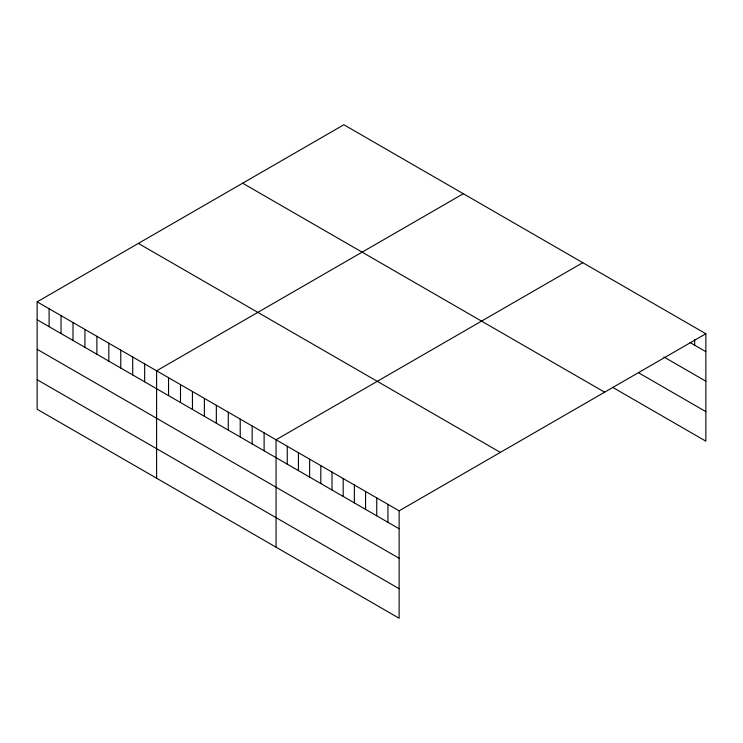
<?xml version="1.0" encoding="UTF-8"?>
<svg xmlns="http://www.w3.org/2000/svg" width="743" height="743" viewBox="0 0 743 743"><rect width="100%" height="100%" fill="white"/><g stroke="black" fill="none" stroke-linecap="round" stroke-linejoin="round"><path stroke-width="1.11" d="M37.15 301.844L399.13 510.831L399.13 618.241L37.15 409.254L37.15 301.844L343.87 124.759L705.85 333.746L705.85 441.156L612.613 387.326M463.326 193.728L156.606 370.803L156.606 478.223M582.781 262.688L276.052 439.772L276.052 547.182M399.13 510.831L705.85 333.746M689.996 342.514L705.85 351.662M663.889 356.974L705.85 381.196M638.72 372.865L705.85 411.622M242.655 183.196L604.635 392.183M138.365 243.407L500.345 452.394M37.15 319.759L399.13 528.747M37.15 349.294L399.13 558.281M37.15 379.719L399.13 588.707M694.659 339.607L694.659 345.207M387.939 504.367L387.939 522.283M376.747 497.912L376.747 515.828M365.565 491.448L365.565 509.364M354.374 484.993L354.374 502.909M343.182 478.529L343.182 496.445M332 472.074L332 489.99M320.809 465.61L320.809 483.526M309.617 459.155L309.617 477.071M298.435 452.691L298.435 470.607M287.244 446.237L287.244 464.152M264.109 432.872L264.109 450.797M252.165 425.98L252.165 443.896M240.221 419.08L240.221 437.005M228.277 412.189L228.277 430.104M216.334 405.288L216.334 423.204M204.381 398.397L204.381 416.312M192.437 391.496L192.437 409.412M180.493 384.605L180.493 402.52M168.55 377.704L168.55 395.62M144.662 363.912L144.662 381.828M132.709 357.011L132.709 374.936M120.765 350.12L120.765 368.036M108.822 343.22L108.822 361.135M96.878 336.328L96.878 354.244M84.934 329.428L84.934 347.343M72.99 322.527L72.99 340.452M61.037 315.636L61.037 333.551M49.094 308.735L49.094 326.66"/></g></svg>
